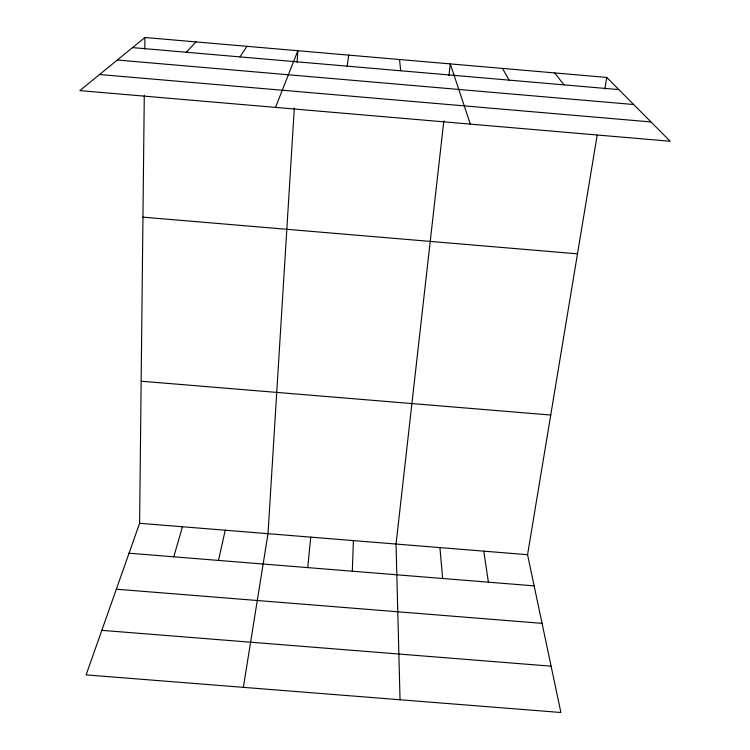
<?xml version="1.0" encoding="UTF-8"?>
<svg xmlns="http://www.w3.org/2000/svg" width="750" height="750" viewBox="0 0 750 750"><rect width="100%" height="100%" fill="white"/><g stroke="black" fill="none" stroke-linecap="round" stroke-linejoin="round"><path stroke-width="1.12" d="M597.178 135.178L527.559 554.7L560.897 712.5L86.109 674.888L139.603 523.284L144.291 95.241M144.797 49.05L144.928 37.5L606.759 77.428L670.172 141.263L79.828 90.609L144.928 37.5M352.312 571.209L353.4 540.6M294.319 108.019L268.003 533.681L243.356 687.337M297.141 62.419L297.863 50.719L275.512 107.4M307.744 567.619L310.725 537.141M443.841 120.853L396.038 544.05L400.041 699.759M448.969 75.525L450.281 63.9L470.334 124.116M347.166 66.15L348.731 55.116M604.847 88.978L606.759 77.428M218.484 560.419L225.244 530.222M173.784 556.819L182.447 526.753M239.972 56.897L246.947 46.322M186.281 52.256L195.966 41.916M129.047 553.209L534.15 585.872M116.344 589.2L542.062 623.353M101.831 630.347L551.109 666.169M139.603 523.284L527.559 554.7M141.159 381.206L550.744 415.031M142.959 217.153L577.491 253.837M132.525 47.616L618.862 89.606M117.319 60.019L633.675 104.522M99.553 74.522L650.981 121.941M554.663 72.928L564.009 84.872M502.5 68.419L509.091 80.128M483.759 551.156L488.419 582.188M399.534 59.512L400.669 70.772M439.922 547.603L442.65 578.494"/></g></svg>
